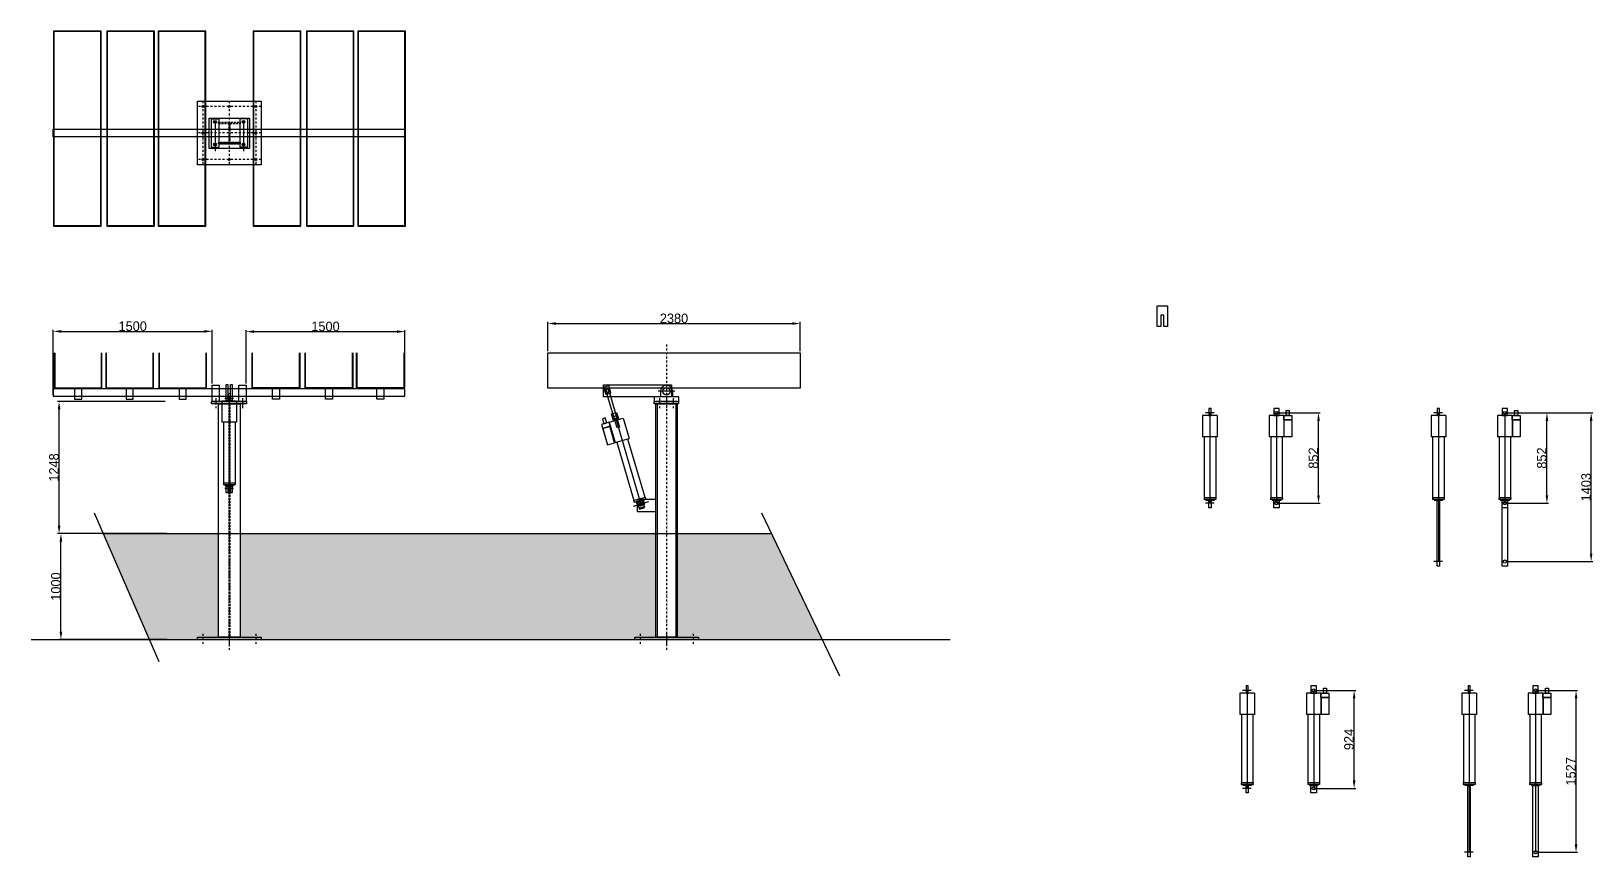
# Model space of a CAD drawing. Header units: millimetres. Extents: x 1158652 to 1203445, y -551489 to -527295.
# Drawn here: x 1158652 to 1173393, y -536116 to -528324 of the extents above; entities that cross this region are included whole.
import ezdxf

# ---------------------------------------------------------------- set-up
doc = ezdxf.new("R2010")
doc.units = ezdxf.units.MM
doc.linetypes.add('DASHDOT', pattern=[25.4, 12.7, -6.35, 0, -6.35])
doc.linetypes.add('DASHED', pattern=[19.05, 12.7, -6.35])
doc.layers.add('PANEL', color=4, linetype='Continuous')
doc.dimstyles.new('ISO-25$0', dxfattribs={"dimtxt": 18, "dimasz": 15, "dimexe": 1.25, "dimexo": 0.625, "dimtad": 1, "dimtxsty": 'Standard', "dimcen": 2.5, "dimadec": 0, "dimazin": 0, "dimtfac": 1, "dimtmove": 0, "dimatfit": 3, "dimfxl": 1, "dimarcsym": 0})

# ---------------------------------------------------------------- blocks, each defined once
blk = doc.blocks.new('*D4')
at = {"layer": 'Defpoints', "color": 0, "transparency": 16777216}
for p in [(1165911, -531083), (1163530, -531359), (1165911, -531359)]:
    blk.add_point(p, dxfattribs=at)
at = {"layer": 'PANEL', "color": 7, "linetype": 'ByBlock', "lineweight": -2, "transparency": 16777216}
for p, q in [((1163530, -531344), (1163530, -531068)), ((1163605, -531083), (1165836, -531083)), ((1165911, -531344), (1165911, -531068))]:
    blk.add_line(p, q, dxfattribs=at)
at = {"layer": 'PANEL', "color": 7, "transparency": 16777216}
for points in [[(1163605, -531071), (1163605, -531096), (1163530, -531083)], [(1165836, -531071), (1165836, -531096), (1165911, -531083)]]:
    blk.add_solid(points, dxfattribs=at)
at = {"layer": 'PANEL', "color": 7, "transparency": 16777216, "insert": (1164720, -531035), "char_height": 90, "attachment_point": 5}
blk.add_mtext('2380', dxfattribs=at)
blk = doc.blocks.new('A$C56942251')
at = {"layer": 'PANEL', "color": 7}
for p, q in [((69, 894), (69, 42)), ((0, 868), (0, 668)), ((138, 868), (0, 868)), ((138, 868), (138, 668)), ((213, 868), (213, 668)), ((138, 668), (0, 668)), ((15, 668), (15, 93)), ((123, 668), (123, 93)), ((13, 93), (13, 80)), ((125, 93), (13, 93)), ((123, 78), (15, 78)), ((29, 78), (29, 68)), ((109, 73), (29, 73)), ((109, 68), (29, 68)), ((109, 78), (109, 68)), ((125, 93), (125, 80))]:
    blk.add_line(p, q, dxfattribs=at)
for points in [[(44, 868), (94, 868), (94, 937), (44, 937)], [(190, 868), (161, 868), (161, 918), (190, 918)], [(138, 868), (213, 868), (213, 830), (138, 830)], [(213, 668), (143, 668), (143, 830), (213, 830)], [(44, 68), (94, 68), (94, 0), (44, 0)]]:
    blk.add_lwpolyline(points, close=True, dxfattribs=at)
for centre, radius in [((69, 894), 14.5), ((69, 42), 15)]:
    blk.add_circle(centre, radius, dxfattribs=at)
for centre, start, end in [((15, 80), 180, 270), ((123, 80), 270, 0)]:
    blk.add_arc(centre, 2, start, end, dxfattribs=at)
blk = doc.blocks.new('A$C394A4A92')
at = {"layer": 'PANEL', "color": 7}
for p, q in [((108, 894), (26, 894)), ((69, 894), (69, 42)), ((0, 868), (0, 668)), ((138, 868), (0, 868)), ((138, 868), (138, 668)), ((138, 668), (0, 668)), ((15, 668), (15, 93)), ((123, 668), (123, 93)), ((13, 93), (13, 80)), ((125, 93), (13, 93)), ((123, 78), (15, 78)), ((108, 42), (26, 42)), ((29, 78), (29, 68)), ((109, 73), (29, 73)), ((109, 68), (29, 68)), ((109, 78), (109, 68)), ((125, 93), (125, 80))]:
    blk.add_line(p, q, dxfattribs=at)
for points in [[(59, 868), (79, 868), (79, 937), (59, 937)], [(58, 68), (80, 68), (80, 0), (58, 0)]]:
    blk.add_lwpolyline(points, close=True, dxfattribs=at)
for centre, start, end in [((15, 80), 180, 270), ((123, 80), 270, 0)]:
    blk.add_arc(centre, 2, start, end, dxfattribs=at)
blk = doc.blocks.new('*D6')
at = {"layer": 'Defpoints', "color": 0, "transparency": 16777216}
for p in [(1160360, -531157), (1160360, -531665), (1158860, -531770)]:
    blk.add_point(p, dxfattribs=at)
at = {"layer": 'PANEL', "color": 7, "linetype": 'ByBlock', "lineweight": -2, "transparency": 16777216}
for p, q in [((1158860, -531755), (1158860, -531142)), ((1158935, -531157), (1160285, -531157)), ((1160360, -531650), (1160360, -531142))]:
    blk.add_line(p, q, dxfattribs=at)
at = {"layer": 'PANEL', "color": 7, "transparency": 16777216}
for points in [[(1158935, -531145), (1158935, -531170), (1158860, -531157)], [(1160285, -531145), (1160285, -531170), (1160360, -531157)]]:
    blk.add_solid(points, dxfattribs=at)
at = {"layer": 'PANEL', "color": 7, "transparency": 16777216, "insert": (1159610, -531109), "char_height": 90, "attachment_point": 5}
blk.add_mtext('1500', dxfattribs=at)
blk = doc.blocks.new('*D7')
at = {"layer": 'Defpoints', "color": 0, "transparency": 16777216}
for p in [(1162180, -531160), (1160680, -531665), (1162180, -531701)]:
    blk.add_point(p, dxfattribs=at)
at = {"layer": 'PANEL', "color": 7, "linetype": 'ByBlock', "lineweight": -2, "transparency": 16777216}
for p, q in [((1160680, -531650), (1160680, -531145)), ((1160755, -531160), (1162105, -531160)), ((1162180, -531686), (1162180, -531145))]:
    blk.add_line(p, q, dxfattribs=at)
at = {"layer": 'PANEL', "color": 7, "transparency": 16777216}
for points in [[(1160755, -531147), (1160755, -531172), (1160680, -531160)], [(1162105, -531147), (1162105, -531172), (1162180, -531160)]]:
    blk.add_solid(points, dxfattribs=at)
at = {"layer": 'PANEL', "color": 7, "transparency": 16777216, "insert": (1161430, -531111), "char_height": 90, "attachment_point": 5}
blk.add_mtext('1500', dxfattribs=at)
blk = doc.blocks.new('*D8')
at = {"layer": 'Defpoints', "color": 0, "transparency": 16777216}
for p in [(1158933, -533066), (1160623, -533066), (1160822, -534066)]:
    blk.add_point(p, dxfattribs=at)
at = {"layer": 'PANEL', "color": 7, "linetype": 'ByBlock', "lineweight": -2, "transparency": 16777216}
for p, q in [((1159933, -533066), (1158918, -533066)), ((1158933, -533991), (1158933, -533141)), ((1159933, -534066), (1158918, -534066))]:
    blk.add_line(p, q, dxfattribs=at)
at = {"layer": 'PANEL', "color": 7, "transparency": 16777216}
for points in [[(1158920, -533141), (1158945, -533141), (1158933, -533066)], [(1158920, -533991), (1158945, -533991), (1158933, -534066)]]:
    blk.add_solid(points, dxfattribs=at)
at = {"layer": 'PANEL', "color": 7, "transparency": 16777216, "insert": (1158885, -533566), "char_height": 90, "attachment_point": 5, "rotation": 90}
blk.add_mtext('1000', dxfattribs=at)
blk = doc.blocks.new('*D9')
at = {"layer": 'Defpoints', "color": 0, "transparency": 16777216}
for p in [(1158915, -531819), (1160354, -531819), (1159333, -533066)]:
    blk.add_point(p, dxfattribs=at)
at = {"layer": 'PANEL', "color": 7, "linetype": 'ByBlock', "lineweight": -2, "transparency": 16777216}
for p, q in [((1159915, -531819), (1158900, -531819)), ((1158915, -532991), (1158915, -531894)), ((1159318, -533066), (1158900, -533066))]:
    blk.add_line(p, q, dxfattribs=at)
at = {"layer": 'PANEL', "color": 7, "transparency": 16777216}
for points in [[(1158903, -531894), (1158928, -531894), (1158915, -531819)], [(1158903, -532991), (1158928, -532991), (1158915, -533066)]]:
    blk.add_solid(points, dxfattribs=at)
at = {"layer": 'PANEL', "color": 7, "transparency": 16777216, "insert": (1158867, -532442), "char_height": 90, "attachment_point": 5, "rotation": 90}
blk.add_mtext('1248', dxfattribs=at)
blk = doc.blocks.new('*D10')
at = {"layer": 'Defpoints', "color": 0, "transparency": 16777216}
for p in [(1170758, -534547), (1171140, -534547), (1170758, -535471)]:
    blk.add_point(p, dxfattribs=at)
at = {"layer": 'PANEL', "color": 7, "linetype": 'ByBlock', "lineweight": -2, "transparency": 16777216}
for p, q in [((1170773, -534547), (1171155, -534547)), ((1171140, -535396), (1171140, -534622)), ((1170773, -535471), (1171155, -535471))]:
    blk.add_line(p, q, dxfattribs=at)
at = {"layer": 'PANEL', "color": 7, "transparency": 16777216}
for points in [[(1171128, -534622), (1171153, -534622), (1171140, -534547)], [(1171128, -535396), (1171153, -535396), (1171140, -535471)]]:
    blk.add_solid(points, dxfattribs=at)
at = {"layer": 'PANEL', "color": 7, "transparency": 16777216, "insert": (1171092, -535009), "char_height": 90, "attachment_point": 5, "rotation": 90}
blk.add_mtext('924', dxfattribs=at)
blk = doc.blocks.new('*D11')
at = {"layer": 'Defpoints', "color": 0, "transparency": 16777216}
for p in [(1170407, -531927), (1170804, -531927), (1170407, -532779)]:
    blk.add_point(p, dxfattribs=at)
at = {"layer": 'PANEL', "color": 7, "linetype": 'ByBlock', "lineweight": -2, "transparency": 16777216}
for p, q in [((1170422, -531927), (1170819, -531927)), ((1170804, -532704), (1170804, -532002)), ((1170422, -532779), (1170819, -532779))]:
    blk.add_line(p, q, dxfattribs=at)
at = {"layer": 'PANEL', "color": 7, "transparency": 16777216}
for points in [[(1170792, -532002), (1170817, -532002), (1170804, -531927)], [(1170792, -532704), (1170817, -532704), (1170804, -532779)]]:
    blk.add_solid(points, dxfattribs=at)
at = {"layer": 'PANEL', "color": 7, "transparency": 16777216, "insert": (1170756, -532353), "char_height": 90, "attachment_point": 5, "rotation": 90}
blk.add_mtext('852', dxfattribs=at)
blk = doc.blocks.new('*D12')
at = {"layer": 'Defpoints', "color": 0, "transparency": 16777216}
for p in [(1172563, -531927), (1172960, -531927), (1172563, -532779)]:
    blk.add_point(p, dxfattribs=at)
at = {"layer": 'PANEL', "color": 7, "linetype": 'ByBlock', "lineweight": -2, "transparency": 16777216}
for p, q in [((1172578, -531927), (1172975, -531927)), ((1172960, -532704), (1172960, -532002)), ((1172578, -532779), (1172975, -532779))]:
    blk.add_line(p, q, dxfattribs=at)
at = {"layer": 'PANEL', "color": 7, "transparency": 16777216}
for points in [[(1172948, -532002), (1172973, -532002), (1172960, -531927)], [(1172948, -532704), (1172973, -532704), (1172960, -532779)]]:
    blk.add_solid(points, dxfattribs=at)
at = {"layer": 'PANEL', "color": 7, "transparency": 16777216, "insert": (1172912, -532353), "char_height": 90, "attachment_point": 5, "rotation": 90}
blk.add_mtext('852', dxfattribs=at)
blk = doc.blocks.new('*D13')
at = {"layer": 'Defpoints', "color": 0, "transparency": 16777216}
for p in [(1172853, -534547), (1173235, -534547), (1172853, -536074)]:
    blk.add_point(p, dxfattribs=at)
at = {"layer": 'PANEL', "color": 7, "linetype": 'ByBlock', "lineweight": -2, "transparency": 16777216}
for p, q in [((1172868, -534547), (1173250, -534547)), ((1173235, -535999), (1173235, -534622)), ((1172868, -536074), (1173250, -536074))]:
    blk.add_line(p, q, dxfattribs=at)
at = {"layer": 'PANEL', "color": 7, "transparency": 16777216}
for points in [[(1173223, -534622), (1173248, -534622), (1173235, -534547)], [(1173223, -535999), (1173248, -535999), (1173235, -536074)]]:
    blk.add_solid(points, dxfattribs=at)
at = {"layer": 'PANEL', "color": 7, "transparency": 16777216, "insert": (1173187, -535310), "char_height": 90, "attachment_point": 5, "rotation": 90}
blk.add_mtext('1527', dxfattribs=at)
blk = doc.blocks.new('*D14')
at = {"layer": 'Defpoints', "color": 0, "transparency": 16777216}
for p in [(1172563, -531927), (1173378, -531927), (1172563, -533330)]:
    blk.add_point(p, dxfattribs=at)
at = {"layer": 'PANEL', "color": 7, "linetype": 'ByBlock', "lineweight": -2, "transparency": 16777216}
for p, q in [((1172578, -531927), (1173393, -531927)), ((1173378, -533255), (1173378, -532002)), ((1172578, -533330), (1173393, -533330))]:
    blk.add_line(p, q, dxfattribs=at)
at = {"layer": 'PANEL', "color": 7, "transparency": 16777216}
for points in [[(1173365, -532002), (1173390, -532002), (1173378, -531927)], [(1173365, -533255), (1173390, -533255), (1173378, -533330)]]:
    blk.add_solid(points, dxfattribs=at)
at = {"layer": 'PANEL', "color": 7, "transparency": 16777216, "insert": (1173330, -532628), "char_height": 90, "attachment_point": 5, "rotation": 90}
blk.add_mtext('1403', dxfattribs=at)

msp = doc.modelspace()

# ---------------------------------------------------------------- hatches: boundary and pattern name
at = {"layer": 'PANEL'}
h = msp.add_hatch(dxfattribs=at)
h.set_pattern_fill('AR-CONC', color=0)
h.set_pattern_definition([(50, (-46441.93, -18080.83), (182.184669, -15.939086), [19.05, -209.55]), (355, (-46441.93, -18080.83), (-35.243421, 191.056845), [15.24, -167.640584]), (100.451445, (-46426.75, -18082.16), (146.941247, 175.117752), [16.19001, -178.090245]), (46.1842, (-46441.93, -18030.03), (271.07904, -42.042328), [28.575, -314.325]), (96.635558, (-46419.34, -18033.53), (237.404134, 247.426125), [24.285023, -267.13561]), (351.18415, (-46441.93, -18030.03), (237.404134, 247.426125), [22.859967, -251.45973]), (21, (-46416.53, -18042.73), (151.614391, -102.265198), [19.05, -209.55]), (326, (-46416.53, -18042.73), (61.802028, 184.187966), [15.24, -167.64]), (71.451445, (-46403.9, -18051.25), (213.41642, 81.92277), [16.19001, -178.089938]), (37.5, (-46441.93, -18080.83), (3.0886033, 84.555039), [0, -165.608, 0, -170.18, 0, -168.275]), (7.5, (-46441.93, -18080.83), (66.8196625, 100.180575), [0, -97.028, 0, -161.798, 0, -64.135]), (327.5, (-46498.574, -18080.83), (135.590595, -5.728744), [0, -63.5, 0, -198.12, 0, -262.89]), (317.5, (-46523.97, -18080.83), (148.129181, 25.426491), [0, -82.55, 0, -131.572, 0, -186.69])])
h.paths.add_polyline_path([(1164349.8, -534066.3), (1164349.8, -534042.5), (1164548.3, -534042.5), (1164548.3, -533066.3), (1160623.5, -533066.3), (1160623.5, -534042.5), (1160822, -534042.5), (1160822, -534066.3)])
h.paths.add_polyline_path([(1160420.5, -534042.5), (1160420.5, -533066.3), (1159332.6, -533066.3), (1159766.7, -534066.3), (1160222, -534066.3), (1160222, -534042.5)])
h.paths.add_polyline_path([(1164751.3, -534042.5), (1164949.8, -534042.5), (1164949.8, -534066.3), (1166118.1, -534066.3), (1165639.8, -533066.3), (1164751.3, -533066.3)])

# ---------------------------------------------------------------- linework, layer by layer
at = {"layer": 'PANEL', "color": 150}
for p, q in [((1160222, -529584.9), (1160222, -528984.9)), ((1160222, -528984.9), (1160822, -528984.9)), ((1160822, -528984.9), (1160822, -529584.9)), ((1160822, -529584.9), (1160222, -529584.9)), ((1160354.3, -531818.6), (1160683.1, -531818.6)), ((1160354.3, -531842.5), (1160354.3, -531818.6)), ((1160683.1, -531842.5), (1160354.3, -531842.5)), ((1160623.5, -531818.6), (1160420.5, -531818.6)), ((1160420.5, -531842.5), (1160623.5, -531842.5)), ((1160683.1, -531818.6), (1160683.1, -531842.5)), ((1164532, -531818.6), (1164760.8, -531818.6)), ((1164532, -531842.5), (1164532, -531818.6)), ((1164760.8, -531842.5), (1164532, -531842.5)), ((1164751.1, -531818.6), (1164548.1, -531818.6)), ((1164548.1, -531842.5), (1164751.1, -531842.5)), ((1164729.3, -531722.9), (1164569.9, -531722.9)), ((1164760.8, -531818.6), (1164760.8, -531842.5)), ((1159247.8, -532871), (1159856.1, -534272.3)), ((1164479.5, -532765.9), (1164334.7, -532808.8)), ((1164366.4, -532771.5), (1164374.1, -532797.2)), ((1164374.1, -532797.2), (1164440.2, -532777.6)), ((1164440.2, -532777.6), (1164432.6, -532751.9)), ((1165546.4, -532871), (1166282.2, -534409.5)), ((1160222, -534042.5), (1160822, -534042.5)), ((1160222, -534066.3), (1160222, -534042.5)), ((1160623.5, -534042.5), (1160420.5, -534042.5)), ((1160822, -534042.5), (1160822, -534066.3)), ((1164349.8, -534042.5), (1164949.8, -534042.5)), ((1164349.8, -534066.3), (1164349.8, -534042.5)), ((1164751.3, -534042.5), (1164548.3, -534042.5)), ((1164949.8, -534042.5), (1164949.8, -534066.3)), ((1160822, -534066.3), (1160222, -534066.3)), ((1164949.8, -534066.3), (1164349.8, -534066.3))]:
    msp.add_line(p, q, dxfattribs=at)
at = {"layer": 'PANEL', "color": 150, "linetype": 'DASHDOT', "ltscale": 1.5}
for p, q in [((1160822, -529034.9), (1160222, -529034.9)), ((1160272, -528984.9), (1160272, -529584.9)), ((1160522, -528984.9), (1160522, -529584.9)), ((1160772, -528984.9), (1160772, -529584.9)), ((1160822, -529284.9), (1160222, -529284.9)), ((1160822, -529534.9), (1160222, -529534.9)), ((1160394, -531789.2), (1160394, -531881.7)), ((1160522, -531789.2), (1160522, -531881.7)), ((1164582, -531789.2), (1164582, -531881.7)), ((1164649.6, -531789.2), (1164649.6, -531881.7)), ((1164710.8, -531789.2), (1164710.8, -531881.7)), ((1160272, -534013.1), (1160272, -534105.6)), ((1160522, -534013.1), (1160522, -534105.6)), ((1160772, -534013.1), (1160772, -534105.6)), ((1164399.8, -534013.1), (1164399.8, -534105.6)), ((1164649.8, -534013.1), (1164649.8, -534105.6)), ((1164899.8, -534013.1), (1164899.8, -534105.6))]:
    msp.add_line(p, q, dxfattribs=at)
at = {"layer": 'PANEL', "color": 3}
for p, q in [((1160351, -529151.9), (1160423, -529151.9)), ((1160351, -529151.9), (1160351, -529417.9)), ((1160387, -529179.9), (1160387, -529457.6)), ((1160423, -529151.9), (1160423, -529417.9)), ((1160693, -529151.9), (1160621, -529151.9)), ((1160621, -529151.9), (1160621, -529417.9)), ((1160657, -529179.9), (1160657, -529457.6)), ((1160693, -529151.9), (1160693, -529417.9)), ((1160351, -529417.9), (1160423, -529417.9)), ((1160693, -529417.9), (1160621, -529417.9)), ((1160646.1, -531789.2), (1160646.1, -531881.7)), ((1164592.6, -531722.9), (1164592.6, -531775.9)), ((1164706.6, -531722.9), (1164706.6, -531775.9))]:
    msp.add_line(p, q, dxfattribs=at)
at = {"layer": 'PANEL', "color": 30, "linetype": 'DASHED', "ltscale": 1.5}
for p, q in [((1160420.5, -529182.7), (1160623.5, -529182.7)), ((1160420.5, -529194.7), (1160420.5, -529182.7)), ((1160623.5, -529182.7), (1160623.5, -529194.7)), ((1160420.5, -529194.7), (1160516, -529194.7)), ((1160516, -529194.7), (1160516, -529375.1)), ((1160528, -529194.7), (1160623.5, -529194.7)), ((1160528, -529194.7), (1160528, -529375.1)), ((1160516, -529375.1), (1160420.5, -529375.1)), ((1160420.5, -529387.1), (1160420.5, -529375.1)), ((1160420.5, -529375.1), (1160516, -529375.1)), ((1160420.5, -529375.1), (1160420.5, -529387.1)), ((1160623.5, -529387.1), (1160420.5, -529387.1)), ((1160420.5, -529387.1), (1160623.5, -529387.1)), ((1160623.5, -529375.1), (1160528, -529375.1)), ((1160528, -529375.1), (1160623.5, -529375.1)), ((1160623.5, -529375.1), (1160623.5, -529387.1)), ((1160623.5, -529387.1), (1160623.5, -529375.1)), ((1160516, -531842.5), (1160516, -534042.5)), ((1160528, -531842.5), (1160528, -534042.5))]:
    msp.add_line(p, q, dxfattribs=at)
at = {"layer": 'PANEL', "color": 30, "linetype": 'DASHDOT', "ltscale": 1.5}
for p, q in [((1164649.8, -531280.5), (1164649.8, -534162.7)), ((1160522, -531779.3), (1160522, -534162.7))]:
    msp.add_line(p, q, dxfattribs=at)
at = {"layer": 'PANEL', "color": 30}
for p, q in [((1160420.5, -534042.5), (1160420.5, -531842.5)), ((1160623.5, -531842.5), (1160623.5, -534042.5)), ((1164548.3, -534042.5), (1164548.3, -531842.5)), ((1164561.2, -531842.5), (1164561.2, -534042.5)), ((1164738.2, -531842.5), (1164738.2, -534042.5)), ((1164751.3, -531842.5), (1164751.3, -534042.5))]:
    msp.add_line(p, q, dxfattribs=at)
at = {"layer": 'PANEL', "color": 7}
for p, q in [((1169710.2, -531952.9), (1169710.2, -532152.9)), ((1169848.2, -531952.9), (1169710.2, -531952.9)), ((1169818.5, -531926.9), (1169735.9, -531926.9)), ((1169779.2, -531926.9), (1169779.2, -532778.9)), ((1169848.2, -531952.9), (1169848.2, -532152.9)), ((1170338, -531952.9), (1170338, -532152.9)), ((1170476, -531952.9), (1170338, -531952.9)), ((1170407, -531926.9), (1170407, -532778.9)), ((1170476, -531952.9), (1170476, -532152.9)), ((1170551, -531952.9), (1170551, -532152.9)), ((1171866.4, -531952.9), (1171866.4, -532152.9)), ((1172004.4, -531952.9), (1171866.4, -531952.9)), ((1171974.7, -531926.9), (1171892.1, -531926.9)), ((1171935.4, -531926.9), (1171935.4, -533329.6)), ((1172004.4, -531952.9), (1172004.4, -532152.9)), ((1172494.2, -531952.9), (1172494.2, -532152.9)), ((1172632.2, -531952.9), (1172494.2, -531952.9)), ((1172563.2, -531926.9), (1172563.2, -532778.9)), ((1172632.2, -531952.9), (1172632.2, -532152.9)), ((1172707.2, -531952.9), (1172707.2, -532152.9)), ((1169848.2, -532152.9), (1169710.2, -532152.9)), ((1169725.2, -532152.9), (1169725.2, -532727.9)), ((1169833.2, -532152.9), (1169833.2, -532727.9)), ((1170476, -532152.9), (1170338, -532152.9)), ((1170353, -532152.9), (1170353, -532727.9)), ((1170461, -532152.9), (1170461, -532727.9)), ((1172004.4, -532152.9), (1171866.4, -532152.9)), ((1171881.4, -532152.9), (1171881.4, -532727.9)), ((1171989.4, -532152.9), (1171989.4, -532727.9)), ((1172632.2, -532152.9), (1172494.2, -532152.9)), ((1172509.2, -532152.9), (1172509.2, -532727.9)), ((1172617.2, -532152.9), (1172617.2, -532727.9)), ((1169723.2, -532727.9), (1169723.2, -532740.9)), ((1169835.2, -532727.9), (1169723.2, -532727.9)), ((1169835.2, -532727.9), (1169835.2, -532740.9)), ((1170463, -532727.9), (1170351, -532727.9)), ((1170351, -532727.9), (1170351, -532740.9)), ((1170463, -532727.9), (1170463, -532740.9)), ((1171879.4, -532727.9), (1171879.4, -532740.9)), ((1171991.4, -532727.9), (1171879.4, -532727.9)), ((1171991.4, -532727.9), (1171991.4, -532740.9)), ((1172507.2, -532727.9), (1172507.2, -532740.9)), ((1172619.2, -532727.9), (1172507.2, -532727.9)), ((1172619.2, -532727.9), (1172619.2, -532740.9)), ((1169833.2, -532742.9), (1169725.2, -532742.9)), ((1169818.5, -532778.9), (1169735.9, -532778.9)), ((1169739.2, -532742.9), (1169739.2, -532752.9)), ((1169819.2, -532747.9), (1169739.2, -532747.9)), ((1169819.2, -532752.9), (1169739.2, -532752.9)), ((1169819.2, -532742.9), (1169819.2, -532752.9)), ((1170461, -532742.9), (1170353, -532742.9)), ((1170367, -532742.9), (1170367, -532752.9)), ((1170447, -532747.9), (1170367, -532747.9)), ((1170447, -532752.9), (1170367, -532752.9)), ((1170447, -532742.9), (1170447, -532752.9)), ((1171989.4, -532742.9), (1171881.4, -532742.9)), ((1171895.4, -532742.9), (1171895.4, -532752.9)), ((1171975.4, -532747.9), (1171895.4, -532747.9)), ((1171975.4, -532752.9), (1171895.4, -532752.9)), ((1171975.4, -532742.9), (1171975.4, -532752.9)), ((1172617.2, -532742.9), (1172509.2, -532742.9)), ((1172523.2, -532742.9), (1172523.2, -532752.9)), ((1172603.2, -532747.9), (1172523.2, -532747.9)), ((1172603.2, -532752.9), (1172523.2, -532752.9)), ((1172603.2, -532742.9), (1172603.2, -532752.9)), ((1172603.2, -532742.9), (1172603.2, -532752.9)), ((1159332.6, -533066.3), (1165639.8, -533066.3)), ((1171974.7, -533329.6), (1171892.1, -533329.6)), ((1158652.2, -534066.3), (1167328.4, -534066.3)), ((1170061.5, -534572.8), (1170061.5, -534772.8)), ((1170199.5, -534572.8), (1170061.5, -534572.8)), ((1170169.8, -534546.8), (1170087.2, -534546.8)), ((1170130.5, -534546.8), (1170130.5, -535470.8)), ((1170199.5, -534572.8), (1170199.5, -534772.8)), ((1170689.3, -534572.8), (1170689.3, -534772.8)), ((1170827.3, -534572.8), (1170689.3, -534572.8)), ((1170758.3, -534546.8), (1170758.3, -535470.8)), ((1170827.3, -534572.8), (1170827.3, -534772.8)), ((1170902.3, -534572.8), (1170902.3, -534772.8)), ((1172156.5, -534572.8), (1172156.5, -534772.8)), ((1172294.5, -534572.8), (1172156.5, -534572.8)), ((1172264.9, -534546.8), (1172182.2, -534546.8)), ((1172225.5, -534546.8), (1172225.5, -536073.8)), ((1172294.5, -534572.8), (1172294.5, -534772.8)), ((1172784.3, -534572.8), (1172784.3, -534772.8)), ((1172922.3, -534572.8), (1172784.3, -534572.8)), ((1172853.3, -534546.8), (1172853.3, -536073.8)), ((1172922.3, -534572.8), (1172922.3, -534772.8)), ((1172997.3, -534572.8), (1172997.3, -534772.8)), ((1170199.5, -534772.8), (1170061.5, -534772.8)), ((1170076.5, -534772.8), (1170076.5, -535419.8)), ((1170184.5, -534772.8), (1170184.5, -535419.8)), ((1170827.3, -534772.8), (1170689.3, -534772.8)), ((1170704.3, -534772.8), (1170704.3, -535419.8)), ((1170812.3, -534772.8), (1170812.3, -535419.8)), ((1172294.5, -534772.8), (1172156.5, -534772.8)), ((1172171.5, -534772.8), (1172171.5, -535419.8)), ((1172279.5, -534772.8), (1172279.5, -535419.8)), ((1172922.3, -534772.8), (1172784.3, -534772.8)), ((1172799.3, -534772.8), (1172799.3, -535419.8)), ((1172907.3, -534772.8), (1172907.3, -535419.8)), ((1170074.5, -535419.8), (1170074.5, -535432.8)), ((1170186.5, -535419.8), (1170074.5, -535419.8)), ((1170184.5, -535434.8), (1170076.5, -535434.8)), ((1170169.8, -535470.8), (1170087.2, -535470.8)), ((1170090.5, -535434.8), (1170090.5, -535444.8)), ((1170170.5, -535439.8), (1170090.5, -535439.8)), ((1170170.5, -535444.8), (1170090.5, -535444.8)), ((1170170.5, -535434.8), (1170170.5, -535444.8)), ((1170186.5, -535419.8), (1170186.5, -535432.8)), ((1170702.3, -535419.8), (1170702.3, -535432.8)), ((1170814.3, -535419.8), (1170702.3, -535419.8)), ((1170812.3, -535434.8), (1170704.3, -535434.8)), ((1170718.3, -535434.8), (1170718.3, -535444.8)), ((1170798.3, -535439.8), (1170718.3, -535439.8)), ((1170798.3, -535444.8), (1170718.3, -535444.8)), ((1170798.3, -535434.8), (1170798.3, -535444.8)), ((1170814.3, -535419.8), (1170814.3, -535432.8)), ((1172169.5, -535419.8), (1172169.5, -535432.8)), ((1172281.5, -535419.8), (1172169.5, -535419.8)), ((1172279.5, -535434.8), (1172171.5, -535434.8)), ((1172185.5, -535434.8), (1172185.5, -535444.8)), ((1172265.5, -535439.8), (1172185.5, -535439.8)), ((1172265.5, -535444.8), (1172185.5, -535444.8)), ((1172265.5, -535434.8), (1172265.5, -535444.8)), ((1172281.5, -535419.8), (1172281.5, -535432.8)), ((1172797.3, -535419.8), (1172797.3, -535432.8)), ((1172909.3, -535419.8), (1172797.3, -535419.8)), ((1172907.3, -535434.8), (1172799.3, -535434.8)), ((1172813.3, -535434.8), (1172813.3, -535444.8)), ((1172893.3, -535439.8), (1172813.3, -535439.8)), ((1172893.3, -535444.8), (1172813.3, -535444.8)), ((1172893.3, -535434.8), (1172893.3, -535444.8)), ((1172909.3, -535419.8), (1172909.3, -535432.8)), ((1172264.9, -536073.8), (1172182.2, -536073.8))]:
    msp.add_line(p, q, dxfattribs=at)
for points in [[(1158862.9, -530163.2), (1159311.7, -530163.2), (1159311.7, -528324.4), (1158862.9, -528324.4)], [(1158866.9, -530159.2), (1159307.7, -530159.2), (1159307.7, -528328.4), (1158866.9, -528328.4)], [(1159365.4, -530163.2), (1159814.3, -530163.2), (1159814.3, -528324.4), (1159365.4, -528324.4)], [(1159369.4, -530159.2), (1159810.3, -530159.2), (1159810.3, -528328.4), (1159369.4, -528328.4)], [(1159850.1, -530163.2), (1160299, -530163.2), (1160299, -528324.4), (1159850.1, -528324.4)], [(1159854.1, -530159.2), (1160295, -530159.2), (1160295, -528328.4), (1159854.1, -528328.4)], [(1160747.6, -530163.2), (1161196.5, -530163.2), (1161196.5, -528324.4), (1160747.6, -528324.4)], [(1160751.6, -530159.2), (1161192.5, -530159.2), (1161192.5, -528328.4), (1160751.6, -528328.4)], [(1161250.2, -530163.2), (1161699, -530163.2), (1161699, -528324.4), (1161250.2, -528324.4)], [(1161254.2, -530159.2), (1161695, -530159.2), (1161695, -528328.4), (1161254.2, -528328.4)], [(1161734.8, -530163.2), (1162183.7, -530163.2), (1162183.7, -528324.4), (1161734.8, -528324.4)], [(1161738.8, -530159.2), (1162179.7, -530159.2), (1162179.7, -528328.4), (1161738.8, -528328.4)], [(1163530.3, -531358.7), (1165910.7, -531358.7), (1165910.7, -531694), (1163530.3, -531694)], [(1159128.6, -531693.7), (1159061.8, -531693.7), (1159061.8, -531795.9), (1159128.6, -531795.9)], [(1159615.1, -531693.7), (1159548.3, -531693.7), (1159548.3, -531795.9), (1159615.1, -531795.9)], [(1160115.4, -531693.7), (1160048.6, -531693.7), (1160048.6, -531795.9), (1160115.4, -531795.9)], [(1160493.7, -531657.6), (1160507.5, -531657.6), (1160507.5, -531809.9), (1160493.7, -531809.9)], [(1160534.5, -531657.6), (1160548.4, -531657.6), (1160548.4, -531809.9), (1160534.5, -531809.9)], [(1160928.6, -531693.7), (1160995.4, -531693.7), (1160995.4, -531795.9), (1160928.6, -531795.9)], [(1161428.8, -531693.7), (1161495.6, -531693.7), (1161495.6, -531795.9), (1161428.8, -531795.9)], [(1161915.3, -531693.7), (1161982.1, -531693.7), (1161982.1, -531795.9), (1161915.3, -531795.9)], [(1164072.8, -531749.8), (1164122.2, -531739.3), (1164108, -531672.3), (1164058.5, -531682.8)], [(1169769.4, -531952.9), (1169789.4, -531952.9), (1169789.4, -531884.4), (1169769.4, -531884.4)], [(1170381.7, -531952.9), (1170432.2, -531952.9), (1170432.2, -531884.4), (1170381.7, -531884.4)], [(1170476, -531952.9), (1170551, -531952.9), (1170551, -531991.5), (1170476, -531991.5)], [(1170551, -532152.9), (1170481.2, -532152.9), (1170481.2, -531991.5), (1170551, -531991.5)], [(1170528, -531952.9), (1170498.9, -531952.9), (1170498.9, -531903.6), (1170528, -531903.6)], [(1171925.6, -531952.9), (1171945.6, -531952.9), (1171945.6, -531884.4), (1171925.6, -531884.4)], [(1172537.9, -531952.9), (1172588.4, -531952.9), (1172588.4, -531884.4), (1172537.9, -531884.4)], [(1172632.2, -531952.9), (1172707.2, -531952.9), (1172707.2, -531991.5), (1172632.2, -531991.5)], [(1172707.2, -532152.9), (1172637.3, -532152.9), (1172637.3, -531991.5), (1172707.2, -531991.5)], [(1172684.2, -531952.9), (1172655.1, -531952.9), (1172655.1, -531903.6), (1172684.2, -531903.6)], [(1160493.7, -532616.9), (1160507.5, -532616.9), (1160507.5, -532682), (1160493.7, -532682)], [(1160534.5, -532616.9), (1160548.4, -532616.9), (1160548.4, -532682), (1160534.5, -532682)], [(1169768.3, -532752.9), (1169789.7, -532752.9), (1169789.7, -532821.3), (1169768.3, -532821.3)], [(1170381.7, -532752.9), (1170432.2, -532752.9), (1170432.2, -532821.3), (1170381.7, -532821.3)], [(1171924.4, -532752.9), (1171945.9, -532752.9), (1171945.9, -533372), (1171924.4, -533372)], [(1172537.9, -532752.9), (1172588.4, -532752.9), (1172588.4, -532821.3), (1172537.9, -532821.3)], [(1172537.9, -532752.9), (1172588.4, -532752.9), (1172588.4, -533372.3), (1172537.9, -533372.3)], [(1170120.7, -534572.8), (1170140.7, -534572.8), (1170140.7, -534504.4), (1170120.7, -534504.4)], [(1170733, -534572.8), (1170783.5, -534572.8), (1170783.5, -534504.4), (1170733, -534504.4)], [(1170827.3, -534572.8), (1170902.3, -534572.8), (1170902.3, -534611.5), (1170827.3, -534611.5)], [(1170902.3, -534772.8), (1170832.5, -534772.8), (1170832.5, -534611.5), (1170902.3, -534611.5)], [(1170879.3, -534572.8), (1170850.2, -534572.8), (1170850.2, -534523.5), (1170879.3, -534523.5)], [(1172215.7, -534572.8), (1172235.7, -534572.8), (1172235.7, -534504.4), (1172215.7, -534504.4)], [(1172828, -534572.8), (1172878.6, -534572.8), (1172878.6, -534504.4), (1172828, -534504.4)], [(1172922.3, -534572.8), (1172997.3, -534572.8), (1172997.3, -534611.5), (1172922.3, -534611.5)], [(1172997.3, -534772.8), (1172927.5, -534772.8), (1172927.5, -534611.5), (1172997.3, -534611.5)], [(1172974.4, -534572.8), (1172945.2, -534572.8), (1172945.2, -534523.5), (1172974.4, -534523.5)], [(1170119.6, -535444.8), (1170141, -535444.8), (1170141, -535513.3), (1170119.6, -535513.3)], [(1170733, -535444.8), (1170783.5, -535444.8), (1170783.5, -535513.3), (1170733, -535513.3)], [(1172214.6, -535444.8), (1172236, -535444.8), (1172236, -536116.3), (1172214.6, -536116.3)], [(1172828, -535444.8), (1172878.6, -535444.8), (1172878.6, -536116.3), (1172828, -536116.3)]]:
    msp.add_lwpolyline(points, close=True, dxfattribs=at)
at = {"layer": 'PANEL', "color": 150}
for points in [[(1160713.6, -529144), (1160713.6, -529430.1), (1160330.4, -529430.1), (1160330.4, -529144)], [(1164053.9, -531662.6), (1164695.2, -531662.6), (1164695.2, -531776.7), (1164053.9, -531776.7)], [(1164548.3, -532745.7), (1164372.2, -532745.7), (1164372.2, -532858.8), (1164548.3, -532858.8)]]:
    msp.add_lwpolyline(points, close=True, dxfattribs=at)
at = {"layer": 'PANEL', "color": 1}
for points in [[(1162180.1, -529250), (1162180.1, -529319.8), (1158860.4, -529319.8), (1158860.4, -529250)], [(1158860.4, -531770), (1162180.1, -531770), (1162180.1, -531700.6), (1158860.4, -531700.6)]]:
    msp.add_lwpolyline(points, close=True, dxfattribs=at)
at = {"layer": 'PANEL', "color": 150}
for points in [[(1169316.3, -531110.5), (1169282.1, -531110.5), (1169282.1, -530915.2), (1169377.2, -530915.2), (1169377.2, -531110.5), (1169343, -531110.5)], [(1169343, -531110.5), (1169343, -531003.2), (1169316.3, -531003.2), (1169316.3, -531110.5)], [(1164109.8, -531737), (1164206.2, -532062.3), (1164183.3, -532069.1), (1164086.9, -531743.8)]]:
    msp.add_lwpolyline(points, dxfattribs=at)
at = {"layer": 'PANEL', "color": 7}
for points in [[(1158870.2, -531358.7), (1158870.2, -531693.7), (1159320.2, -531693.7), (1159320.2, -531358.7)], [(1158874.2, -531358.7), (1158874.2, -531689.7), (1159316.2, -531689.7), (1159316.2, -531358.7)], [(1159356.7, -531358.7), (1159356.7, -531693.7), (1159806.7, -531693.7), (1159806.7, -531358.7)], [(1159360.7, -531358.7), (1159360.7, -531689.7), (1159802.7, -531689.7), (1159802.7, -531358.7)], [(1159857, -531358.7), (1159857, -531693.7), (1160307, -531693.7), (1160307, -531358.7)], [(1159861, -531358.7), (1159861, -531689.7), (1160303, -531689.7), (1160303, -531358.7)], [(1161187, -531358.7), (1161187, -531693.7), (1160737, -531693.7), (1160737, -531358.7)], [(1161183, -531358.7), (1161183, -531689.7), (1160741, -531689.7), (1160741, -531358.7)], [(1161687.2, -531358.7), (1161687.2, -531693.7), (1161237.2, -531693.7), (1161237.2, -531358.7)], [(1161683.2, -531358.7), (1161683.2, -531689.7), (1161241.2, -531689.7), (1161241.2, -531358.7)], [(1162173.7, -531358.7), (1162173.7, -531693.7), (1161723.7, -531693.7), (1161723.7, -531358.7)], [(1162169.7, -531358.7), (1162169.7, -531689.7), (1161727.7, -531689.7), (1161727.7, -531358.7)]]:
    msp.add_lwpolyline(points, dxfattribs=at)
at = {"layer": 'PANEL', "color": 3}
for points in [[(1160360.4, -531665.3), (1160427.6, -531665.3), (1160427.6, -531818.6), (1160360.4, -531818.6)], [(1160612.5, -531665.3), (1160679.7, -531665.3), (1160679.7, -531818.6), (1160612.5, -531818.6)]]:
    msp.add_lwpolyline(points, close=True, dxfattribs=at)
msp.add_lwpolyline([(1164592.6, -531775.9), (1164532, -531775.9), (1164532, -531818.6), (1164766.1, -531818.6), (1164766.1, -531775.9), (1164706.6, -531775.9)], dxfattribs=at)
at = {"layer": 'PANEL', "color": 150}
for centre, radius in [((1160272, -529034.9), 9), ((1160522, -529034.9), 9), ((1160772, -529034.9), 9), ((1160272, -529284.9), 9), ((1160772, -529284.9), 9), ((1160272, -529534.9), 9), ((1160522, -529534.9), 9), ((1160772, -529534.9), 9), ((1164092.1, -531719.1), 25.2), ((1164092.1, -531719.1), 14.1), ((1164407.1, -532787.4), 14.1)]:
    msp.add_circle(centre, radius, dxfattribs=at)
at = {"layer": 'PANEL', "color": 3}
for centre, radius in [((1160387, -529179.9), 13), ((1160387, -529179.9), 9), ((1160657, -529179.9), 13), ((1160657, -529179.9), 9), ((1160387, -529394.2), 13), ((1160387, -529394.2), 9), ((1160657, -529394.2), 13), ((1160657, -529394.2), 9), ((1164649.6, -531722.9), 35)]:
    msp.add_circle(centre, radius, dxfattribs=at)
at = {"layer": 'PANEL', "color": 7}
for centre, radius in [((1164092.1, -531719.1), 14.5), ((1170407, -531926.9), 14.5), ((1172563.2, -531926.9), 14.5), ((1170407, -532778.9), 15), ((1172563.2, -532778.9), 15), ((1172563.2, -533329.9), 15), ((1170758.3, -534546.8), 14.5), ((1172853.3, -534546.8), 14.5), ((1170758.3, -535470.8), 15), ((1172853.3, -536073.8), 15)]:
    msp.add_circle(centre, radius, dxfattribs=at)
at = {"layer": 'PANEL', "color": 3}
msp.add_arc((1164649.6, -531722.9), 57, 0, 180, dxfattribs=at)
at = {"layer": 'PANEL', "color": 150}
msp.add_arc((1164407.1, -532787.4), 34.5, 196.5, 16.5, dxfattribs=at)
at = {"layer": 'PANEL', "color": 7}
for centre, start, end in [((1169725.2, -532740.9), 180, 270), ((1169833.2, -532740.9), 270, 0), ((1170353, -532740.9), 180, 270), ((1170461, -532740.9), 270, 0), ((1171881.4, -532740.9), 180, 270), ((1171989.4, -532740.9), 270, 0), ((1172509.2, -532740.9), 180, 270), ((1172617.2, -532740.9), 270, 0), ((1170076.5, -535432.8), 180, 270), ((1170184.5, -535432.8), 270, 0), ((1170704.3, -535432.8), 180, 270), ((1170812.3, -535432.8), 270, 0), ((1172171.5, -535432.8), 180, 270), ((1172279.5, -535432.8), 270, 0), ((1172799.3, -535432.8), 180, 270), ((1172907.3, -535432.8), 270, 0)]:
    msp.add_arc(centre, 2, start, end, dxfattribs=at)

# ---------------------------------------------------------------- block references
msp.add_blockref('A$C394A4A92', (1160453, -532683.7), dxfattribs=at)
at = {"layer": 'PANEL', "color": 7, "xscale": -1, "rotation": 16.40000000000001}
msp.add_blockref('A$C56942251', (1164485.3, -532808.6), dxfattribs=at)

# ---------------------------------------------------------------- dimensions: what is measured, and where the dimension line sits
at = {"layer": 'PANEL', "color": 7}
for base, p1, p2, picture, middle in [((1160360.4, -531157.5), (1158860.4, -531770), (1160360.4, -531665.3), '*D6', (1159610.4, -531109.4)), ((1162180.1, -531159.6), (1160679.7, -531665.3), (1162180.1, -531700.6), '*D7', (1161429.9, -531111.4)), ((1165910.7, -531083.3), (1163530.3, -531358.7), (1165910.7, -531358.7), '*D4', (1164720.5, -531035.2))]:
    dim = msp.add_linear_dim(base=base, p1=p1, p2=p2, dimstyle='ISO-25$0', override={"dimscale": 5, "dimexe": 3, "dimexo": 3, "dimdec": 0, "dimclrd": 7, "dimclre": 7, "dimclrt": 7, "dimtdec": 0, "dimfxl": 200, "dimfxlon": 1, "dimarcsym": 1}, dxfattribs=at)
    dim.commit()
    dim.dimension.update_dxf_attribs({"geometry": picture, "text_midpoint": middle})
for base, p1, p2, picture, middle in [((1158915.2, -531818.6), (1159332.6, -533066.3), (1160354.3, -531818.6), '*D9', (1158867.1, -532442.5)), ((1170804.2, -531926.9), (1170407, -532778.9), (1170407, -531926.9), '*D11', (1170756, -532352.9)), ((1172960.3, -531926.9), (1172563.2, -532778.9), (1172563.2, -531926.9), '*D12', (1172912.2, -532352.9)), ((1173378, -531926.9), (1172563.2, -533329.9), (1172563.2, -531926.9), '*D14', (1173329.9, -532628.4)), ((1158932.8, -533066.3), (1160822, -534066.3), (1160623.5, -533066.3), '*D8', (1158884.7, -533566.3)), ((1171140.2, -534546.8), (1170758.3, -535470.8), (1170758.3, -534546.8), '*D10', (1171092.1, -535008.8)), ((1173235.2, -534546.8), (1172853.3, -536073.8), (1172853.3, -534546.8), '*D13', (1173187.1, -535310.3))]:
    dim = msp.add_linear_dim(base=base, p1=p1, p2=p2, angle=90, dimstyle='ISO-25$0', override={"dimscale": 5, "dimexe": 3, "dimexo": 3, "dimdec": 0, "dimclrd": 7, "dimclre": 7, "dimclrt": 7, "dimtdec": 0, "dimfxl": 200, "dimfxlon": 1, "dimarcsym": 1}, dxfattribs=at)
    dim.commit()
    dim.dimension.update_dxf_attribs({"geometry": picture, "text_midpoint": middle})

doc.saveas('drawing.dxf')
